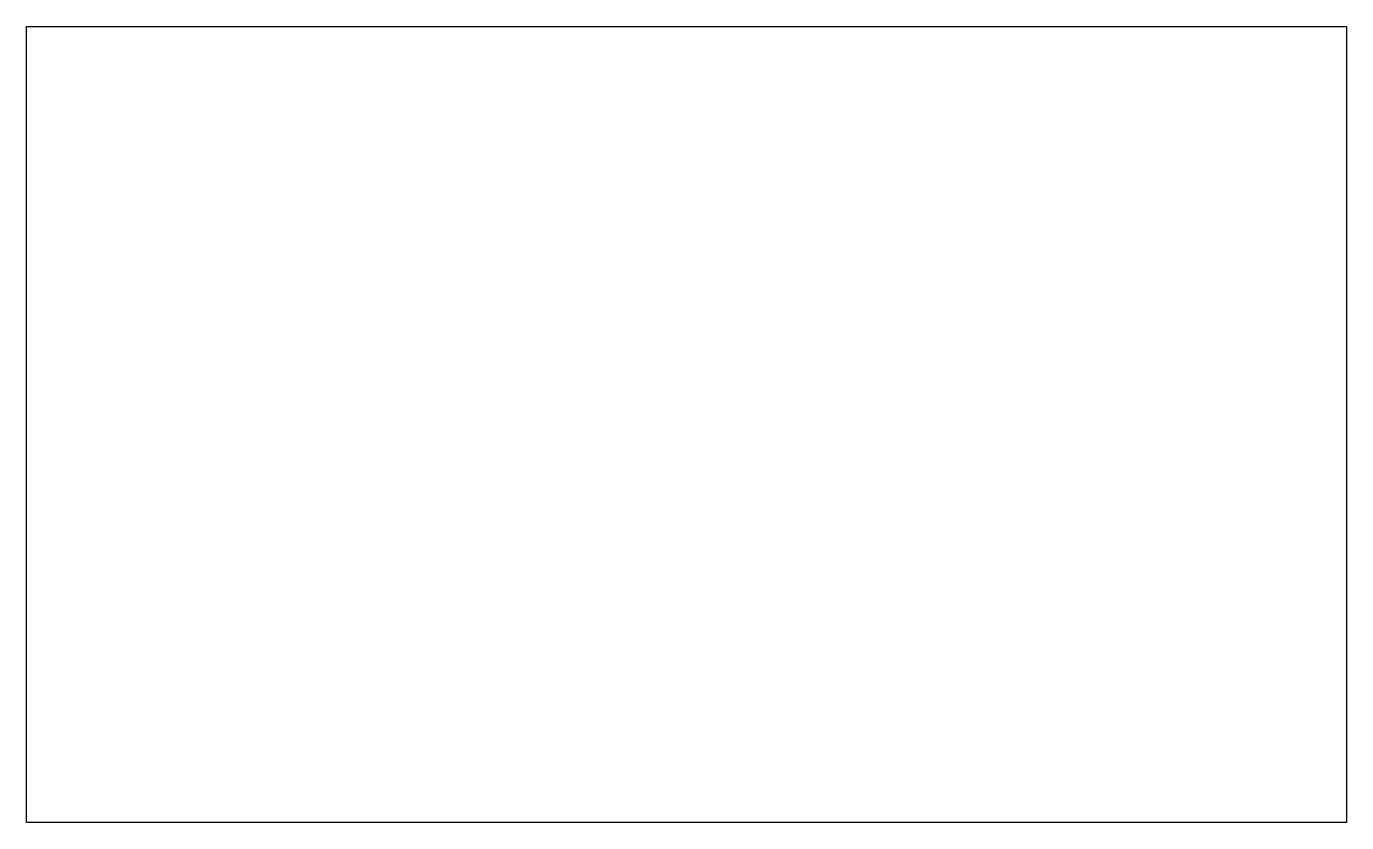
# Model space of a CAD drawing. Header units: inches. Extents: x -87 to 700, y 158 to 633.
import ezdxf

# ---------------------------------------------------------------- set-up
doc = ezdxf.new("R2010")
doc.units = ezdxf.units.IN
doc.header["$MEASUREMENT"] = 0
doc.layers.add('Layer 1', color=7, linetype='Continuous')
picture_1 = doc.add_image_def('image1.png', size_in_pixel=(1049, 633))

msp = doc.modelspace()

# ---------------------------------------------------------------- pictures from other files: only their frames are drawn
at = {"layer": 'Layer 1'}
image = msp.add_image(picture_1, insert=(-87, 158.31), size_in_units=(786.65, 474.69), dxfattribs=at)

doc.saveas('drawing.dxf')
